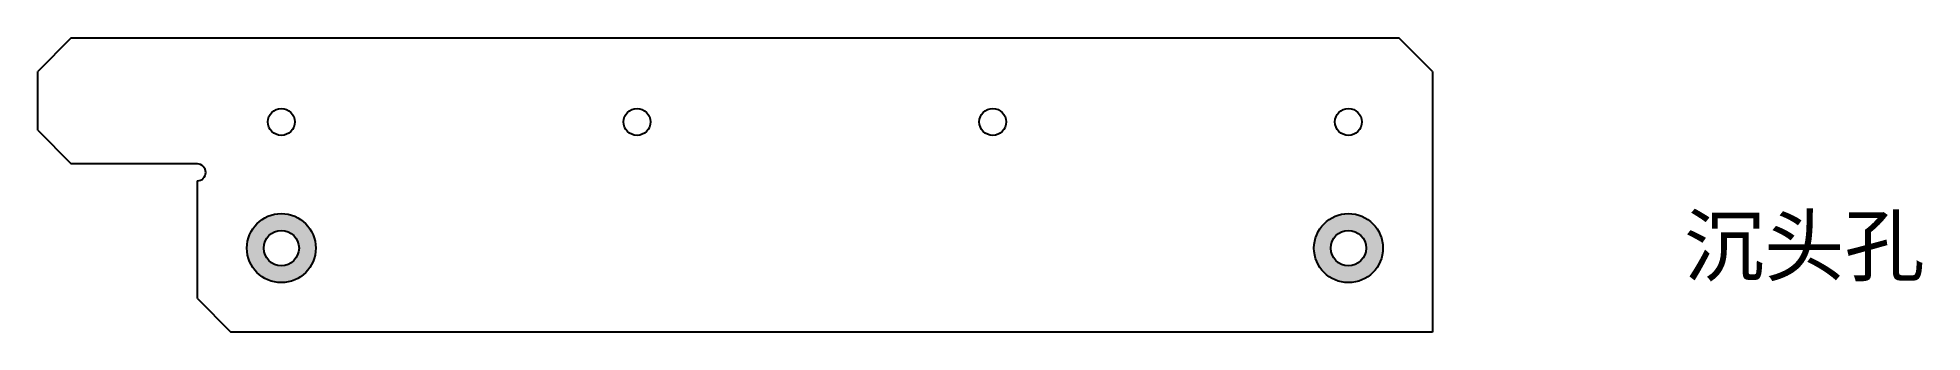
# Model space of a CAD drawing. Header units: millimetres. Extents: x -92 to 132, y -18 to 18.
import ezdxf

# ---------------------------------------------------------------- set-up
doc = ezdxf.new("R2010")
doc.units = ezdxf.units.MM

msp = doc.modelspace()

# ---------------------------------------------------------------- hatches: boundary and pattern name
h = msp.add_hatch(color=3)
h.dxf.hatch_style = 1
h.paths.add_polyline_path([(-67.6, -7.5, 1), (-59.4, -7.5, 1)])
h.paths.add_polyline_path([(-61.4, -7.5, -1), (-65.6, -7.5, -1)], flags=16)
h.paths.add_polyline_path([(59.4, -7.5, 1), (67.6, -7.5, 1)])
h.paths.add_polyline_path([(65.6, -7.5, -1), (61.4, -7.5, -1)], flags=16)

# ---------------------------------------------------------------- linework, layer by layer
at = {"color": 7, "linetype": 'Continuous', "lineweight": 25}
for p, q in [((-88.5, 17.5), (-92.5, 13.5)), ((-88.5, 17.5), (69.5, 17.5)), ((73.5, 13.5), (69.5, 17.5)), ((-92.5, 6.5), (-92.5, 13.5)), ((73.5, 13.5), (73.5, -17.5)), ((-92.5, 6.5), (-88.5, 2.5)), ((-73.5, 2.5), (-88.5, 2.5)), ((-73.5, -13.5), (-73.5, 0.5)), ((-73.5, -13.5), (-69.5, -17.5)), ((73.5, -17.5), (-69.5, -17.5))]:
    msp.add_line(p, q, dxfattribs=at)
for centre, radius in [((-63.5, 7.5), 1.6), ((-21.17, 7.5), 1.6), ((21.17, 7.5), 1.6), ((63.5, 7.5), 1.6), ((-63.5, -7.5), 4.1), ((63.5, -7.5), 4.1), ((-63.5, -7.5), 2.1), ((63.5, -7.5), 2.1)]:
    msp.add_circle(centre, radius, dxfattribs=at)
msp.add_arc((-73.5, 1.5), 1, 270, 90, dxfattribs=at)

# ---------------------------------------------------------------- texts
at = {"insert": (103.44, -3.7), "char_height": 7, "attachment_point": 1}
msp.add_mtext_dynamic_manual_height_columns('{\\fSimSun|b0|i0|c134|p2;\\C3;沉头孔}', width=40.0432, gutter_width=17.5, heights=[0], dxfattribs=at)

doc.saveas('drawing.dxf')
